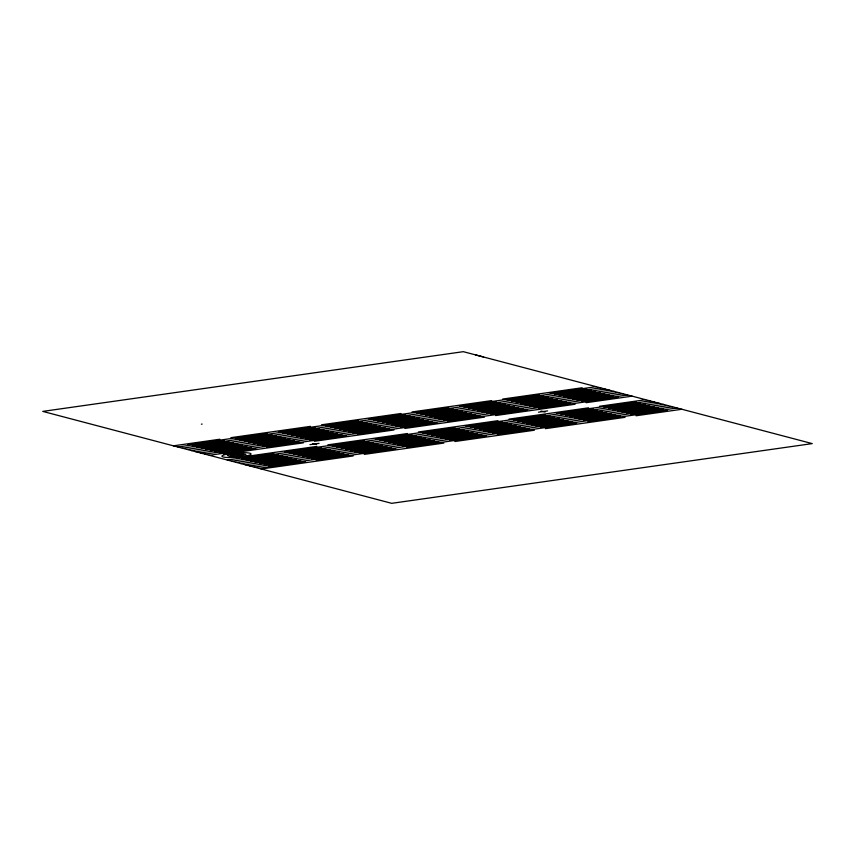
<?xml version="1.0" encoding="UTF-8"?>
<svg xmlns="http://www.w3.org/2000/svg" width="855" height="855" viewBox="0 0 855 855"><rect width="100%" height="100%" fill="white"/><g stroke="black" fill="none" stroke-linecap="round" stroke-linejoin="round"><path stroke-width="1.28" d="M201.395 424.176L202.122 424.069M173.415 445.829L391.697 503.328L812.25 443.606L463.303 351.672L42.75 411.394L173.415 445.829L219.842 439.235M230.893 437.664L310.472 426.356M321.512 424.796L401.006 413.51M412.057 411.939L491.678 400.61M502.719 399.05L582.202 387.764M187.844 444.686L267.412 433.389M278.452 431.818L358.021 420.521M368.997 418.961L448.565 407.664M459.659 406.072L539.227 394.775M550.203 393.215L596.17 386.684M507.218 400.226L586.701 388.94M177.915 447.005L224.341 440.411M235.392 438.839L314.961 427.543M326.012 425.972L405.505 414.686M416.556 413.115L496.124 401.818M192.332 445.872L271.901 434.564M282.952 433.004L362.52 421.697M373.485 420.147L453.054 408.84M464.105 407.279L543.673 395.972M554.649 394.412L600.702 387.881M182.404 448.191L228.841 441.597M239.881 440.026L319.46 428.729M330.5 427.158L409.994 415.872M421.045 414.301L500.613 403.004M511.664 401.433L591.158 390.147M196.821 447.047L276.389 435.751M287.44 434.18L367.009 422.883M377.985 421.323L457.553 410.026M468.604 408.455L548.173 397.158M559.138 395.598L605.19 389.057M186.892 449.377L233.33 442.783M244.38 441.212L323.949 429.915M335 428.344L414.483 417.048M425.534 415.487L505.102 404.18M516.153 402.62L595.646 391.323M201.31 448.234L280.889 436.937M291.929 435.366L371.498 424.069M382.474 422.509L462.042 411.212M473.093 409.641L552.661 398.345M563.627 396.784L609.679 390.243M191.392 450.553L237.818 443.959M248.869 442.398L328.438 431.091M339.488 429.52L418.982 418.234M430.033 416.663L509.601 405.366M520.642 403.795L600.135 392.509M205.809 449.42L285.378 438.123M296.429 436.552L375.997 425.256M386.962 423.695L466.531 412.399M477.582 410.827L557.15 399.52M568.126 397.97L614.179 391.43M195.881 451.739L242.318 445.145M253.358 443.574L332.926 432.277M343.977 430.706L423.471 419.42M434.522 417.849L514.09 406.553M525.141 404.981L604.635 393.695M210.298 450.606L289.866 439.299M300.917 437.739L380.486 426.431M391.462 424.882L471.03 413.574M482.07 412.003L561.649 400.706M572.615 399.146L618.667 392.605M200.369 452.926L246.806 446.331M257.857 444.76L337.426 433.464M348.477 431.893L427.96 420.607M439.01 419.036L518.579 407.739M529.63 406.168L609.123 394.882M214.787 451.782L294.355 440.485M305.406 438.914L384.974 427.618M395.951 426.057L475.519 414.761M486.57 413.189L566.138 401.893M577.104 400.332L623.156 393.792M204.869 454.101L251.295 447.518M262.346 445.947L341.915 434.639M352.965 433.079L432.459 421.782M443.499 420.222L523.078 408.914M534.119 407.343L613.612 396.057M219.286 452.968L298.855 441.672M309.905 440.101L389.474 428.804M400.439 427.244L480.008 415.947M491.059 414.376L570.627 403.079M581.603 401.519L627.656 394.978M209.357 455.288L255.784 448.693M266.835 447.122L346.403 435.826M357.454 434.255L436.948 422.969M447.999 421.397L527.567 410.101M538.618 408.53L618.101 397.244M223.775 454.155L303.343 442.858M314.394 441.287L393.963 429.98M404.928 428.43L484.507 417.122M495.547 415.562L575.116 404.255M586.092 402.705L632.144 396.164M309.927 444.653L319.075 443.35M538.5 412.196L547.638 410.892M237.252 457.703L316.82 446.406M327.871 444.835L407.44 433.538M418.405 431.978L497.973 420.681M509.024 419.11L588.593 407.814M599.569 406.253L645.621 399.713M227.323 460.022L273.76 453.428M284.811 451.857L364.38 440.56M375.42 438.989L454.913 427.703M465.964 426.132L545.533 414.835M556.584 413.264L636.077 401.978M241.741 458.889L321.309 447.582M332.36 446.021L411.928 434.714M422.904 433.164L502.473 421.857M513.524 420.297L593.092 408.989M604.058 407.429L650.11 400.899M231.812 461.208L278.249 454.614M289.3 453.043L368.868 441.746M379.919 440.175L459.413 428.889M470.453 427.318L550.022 416.022M561.072 414.451L640.566 403.165M246.24 460.065L325.808 448.768M336.849 447.197L416.417 435.9M427.393 434.34L506.962 423.043M518.012 421.472L597.581 410.176M608.557 408.615L654.599 402.074M236.311 462.395L282.738 455.801M293.789 454.229L373.357 442.933M384.408 441.362L463.902 430.065M474.953 428.505L554.521 417.197M565.572 415.637L645.055 404.34M250.729 461.251L330.297 449.954M341.348 448.383L420.916 437.087M431.882 435.526L511.45 424.23M522.501 422.659L602.07 411.362M613.046 409.802L659.098 403.261M240.8 463.57L287.237 456.976M298.277 455.416L377.857 444.108M388.897 442.537L468.39 431.251M479.441 429.68L559.01 418.384M570.061 416.813L649.554 405.527M255.218 462.437L334.786 451.141M345.837 449.57L425.405 438.273M436.381 436.713L515.95 425.416M527.001 423.845L606.569 412.538M617.534 410.988L663.587 404.447M245.289 464.757L291.726 458.162M302.777 456.591L382.345 445.295M483.93 430.867L563.498 419.57M574.549 417.999L654.043 406.713M259.706 463.624L339.285 452.316M350.326 450.756L429.894 439.449M440.87 437.899L520.438 426.592M531.489 425.021L611.058 413.724M622.023 412.163L668.076 405.623M249.767 465.932L296.193 459.338M386.834 446.481L307.169 457.788M397.885 444.91L477.379 433.624M567.998 420.756L488.323 432.064M579.038 419.185L658.532 407.899M264.184 464.799L343.667 453.513M434.393 440.635L354.718 451.942M445.359 439.075L524.927 427.778M535.978 426.207L615.547 414.91M626.523 413.35L672.575 406.809M254.256 467.119L300.682 460.524M311.658 458.964L391.227 447.667M572.487 421.932L492.822 433.239M583.538 420.361L663.031 409.075M268.673 465.986L348.167 454.7M359.218 453.129L438.786 441.821M449.826 440.261L529.32 428.964M540.467 427.393L620.046 416.096M631.011 414.536L677.064 407.995M258.755 468.305L305.182 461.711M316.147 460.15L395.715 448.854M406.766 447.283L486.335 435.986M497.311 434.426L576.633 423.161M588.026 421.547L667.52 410.261M261.053 469.021L353.19 455.95M364.241 454.379L443.82 443.082M454.86 441.511L534.354 430.225M545.394 428.654L625.016 417.336M636.056 415.765L681.873 409.267M472.879 432.438L393.289 443.734M481.867 434.8L402.278 446.096M475.562 354.9L483.545 356.984M541.023 411.009L545.105 412.078M312.631 443.51L316.542 444.536M240.426 454.55L239.186 454.219A4.457 0.663 -4.4 0 0 233.693 454.326A4.457 0.663 -4.4 0 0 230.957 455.309L232.079 455.726M230.016 456.153L237.209 456.784L245.866 454.518L244.348 454.112L229.226 456.121L227.516 455.533A7.652 1.144 -4.4 0 1 232.539 453.845A7.652 1.144 -4.4 0 1 241.837 453.727L243.333 454.133M241.666 455.02L238.385 456.025L237.049 455.672L241.666 455.02M229.311 457.532A14.599 2.18 -4.4 0 0 251.049 453.973A14.599 2.18 -4.4 0 0 229.119 453.759A14.599 2.18 -4.4 0 0 229.311 457.532"/></g></svg>
